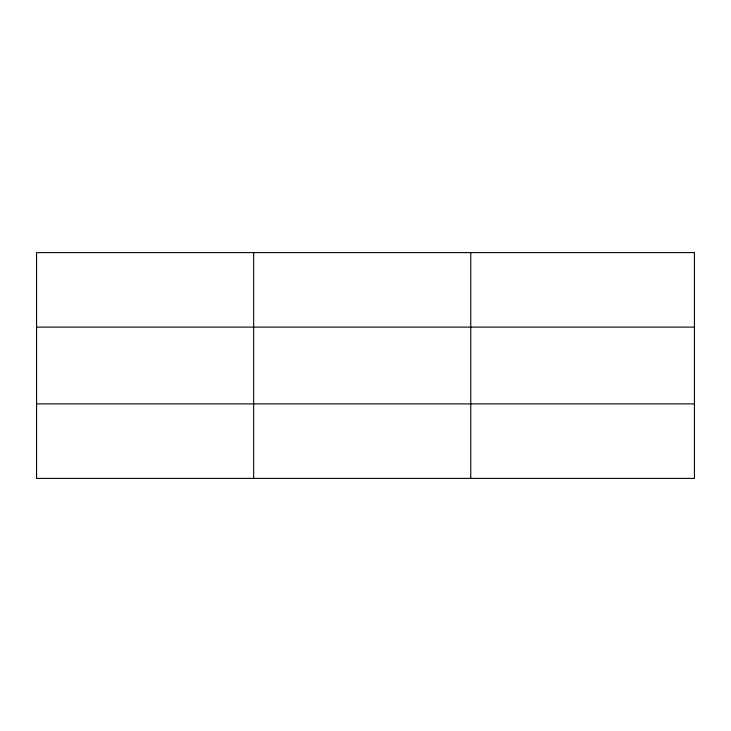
<?xml version="1.0" encoding="UTF-8"?>
<svg xmlns="http://www.w3.org/2000/svg" width="731" height="731" viewBox="0 0 731 731"><rect width="100%" height="100%" fill="white"/><g stroke="black" fill="none" stroke-linecap="round" stroke-linejoin="round"><path stroke-width="1.1" d="M253.657 478.394L253.657 252.606M470.764 478.394L470.764 252.606M36.55 327.113L694.45 327.113M36.55 403.887L694.45 403.887M694.45 252.606L694.45 478.394L36.55 478.394L36.55 252.606L694.45 252.606"/></g></svg>
